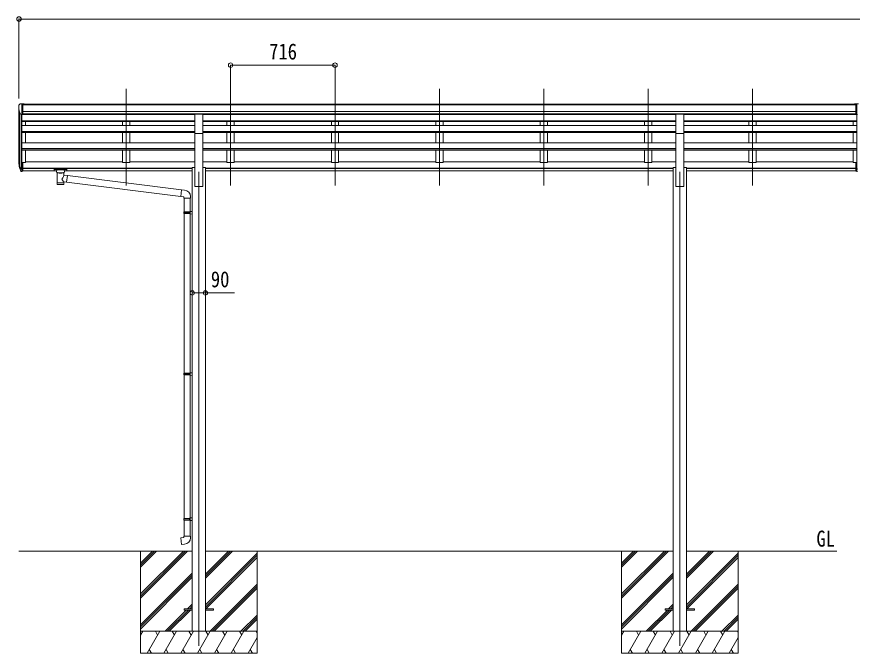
# Model space of a CAD drawing. Units: millimetres at full size, sheet at 1:30. Extents: x -8385 to 8479, y -5853 to 5787.
# Drawn here: x -241 to 5525, y -3345 to 1018 of the extents above; entities that cross this region are included whole.
import ezdxf
from ezdxf.enums import TextEntityAlignment as Align

# ---------------------------------------------------------------- set-up
doc = ezdxf.new("R2010")
doc.units = ezdxf.units.MM
doc.header["$LTSCALE"] = 30
doc.header["$PDMODE"] = 32
doc.header["$PDSIZE"] = 30
for name, color, linetype, lineweight in [('0-0_0', 7, 'Continuous', 9), ('0-1_本体', 4, 'Continuous', 9), ('0-2_部品', 7, 'Continuous', 9), ('0-8_PARTS2', 2, 'Continuous', 9), ('0-A_寸法', 6, 'Continuous', 9)]:
    doc.layers.add(name, color=color, linetype=linetype, lineweight=lineweight)
doc.styles.add('ＭＳ ゴシック', font='')
doc.styles.get('ＭＳ ゴシック').set_extended_font_data('MS Gothic')

msp = doc.modelspace()

# ---------------------------------------------------------------- linework, layer by layer
at = {"layer": '0-0_0'}
for p, q in [((-225.87, -2645.47), (962.93, -2645.47)), ((608.13, -2645.47), (608.13, -3345.47)), ((608.13, -2939.65), (902.31, -2645.47)), ((608.13, -2953.79), (916.45, -2645.47)), ((608.13, -2967.93), (930.6, -2645.47)), ((608.13, -2755.8), (718.46, -2645.47)), ((608.13, -2741.66), (704.32, -2645.47)), ((608.13, -2727.52), (690.18, -2645.47)), ((1053.33, -2831.1), (1238.96, -2645.47)), ((1053.33, -2816.96), (1224.82, -2645.47)), ((1053.33, -2802.82), (1210.68, -2645.47)), ((1053.33, -2645.47), (4262.93, -2645.47)), ((1408.13, -2645.47), (1408.13, -3345.47)), ((3908.13, -2645.47), (3908.13, -3345.47)), ((3908.13, -2939.65), (4202.31, -2645.47)), ((3908.13, -2953.79), (4216.45, -2645.47)), ((3908.13, -2967.93), (4230.6, -2645.47)), ((3908.13, -2755.8), (4018.46, -2645.47)), ((3908.13, -2741.66), (4004.32, -2645.47)), ((3908.13, -2727.52), (3990.18, -2645.47)), ((4353.33, -2645.47), (5384.13, -2645.47)), ((4353.33, -2831.1), (4538.96, -2645.47)), ((4353.33, -2816.96), (4524.82, -2645.47)), ((4353.33, -2802.82), (4510.68, -2645.47)), ((4708.13, -2645.47), (4708.13, -3345.47)), ((1053.33, -3014.95), (1408.13, -2660.15)), ((1053.33, -3029.09), (1408.13, -2674.29)), ((1055.59, -3040.97), (1408.13, -2688.44)), ((4353.33, -3014.95), (4708.13, -2660.15)), ((4353.33, -3029.09), (4708.13, -2674.29)), ((4355.59, -3040.97), (4708.13, -2688.44)), ((608.13, -3151.78), (962.93, -2796.98)), ((608.13, -3165.92), (962.93, -2811.13)), ((3908.13, -3151.78), (4262.93, -2796.98)), ((3908.13, -3165.92), (4262.93, -2811.13)), ((608.13, -3180.07), (962.93, -2825.27)), ((1084.94, -3195.47), (1408.13, -2872.28)), ((3908.13, -3180.07), (4262.93, -2825.27)), ((4384.94, -3195.47), (4708.13, -2872.28)), ((1099.08, -3195.47), (1408.13, -2886.43)), ((1113.23, -3195.47), (1408.13, -2900.57)), ((4399.08, -3195.47), (4708.13, -2886.43)), ((4413.23, -3195.47), (4708.13, -2900.57)), ((776.57, -3195.47), (922.07, -3049.97)), ((790.72, -3195.47), (936.22, -3049.97)), ((804.86, -3195.47), (950.36, -3049.97)), ((931.07, -3040.97), (962.93, -3009.11)), ((945.22, -3040.97), (962.93, -3023.26)), ((959.36, -3040.97), (962.93, -3037.4)), ((4076.57, -3195.47), (4222.07, -3049.97)), ((4090.72, -3195.47), (4236.22, -3049.97)), ((4104.86, -3195.47), (4250.36, -3049.97)), ((4231.07, -3040.97), (4262.93, -3009.11)), ((4245.22, -3040.97), (4262.93, -3023.26)), ((4259.36, -3040.97), (4262.93, -3037.4)), ((1297.07, -3195.47), (1408.13, -3084.41)), ((1311.22, -3195.47), (1408.13, -3098.56)), ((1325.36, -3195.47), (1408.13, -3112.7)), ((4597.07, -3195.47), (4708.13, -3084.41)), ((4611.22, -3195.47), (4708.13, -3098.56)), ((4625.36, -3195.47), (4708.13, -3112.7)), ((1408.13, -3195.47), (608.13, -3195.47)), ((608.13, -3222.98), (624.01, -3195.47)), ((652.88, -3345.47), (739.48, -3195.47)), ((724.48, -3221.45), (709.48, -3195.47)), ((768.35, -3345.47), (854.95, -3195.47)), ((839.95, -3221.45), (824.95, -3195.47)), ((883.82, -3345.47), (970.42, -3195.47)), ((955.42, -3221.45), (940.42, -3195.47)), ((999.29, -3345.47), (1085.89, -3195.47)), ((1070.89, -3221.45), (1055.89, -3195.47)), ((1114.76, -3345.47), (1201.36, -3195.47)), ((1186.36, -3221.45), (1171.36, -3195.47)), ((1230.23, -3345.47), (1316.83, -3195.47)), ((1286.83, -3195.47), (1301.83, -3221.45)), ((1402.3, -3195.47), (1408.13, -3205.57)), ((4708.13, -3195.47), (3908.13, -3195.47)), ((3908.13, -3222.98), (3924.01, -3195.47)), ((3952.88, -3345.47), (4039.48, -3195.47)), ((4024.48, -3221.45), (4009.48, -3195.47)), ((4068.35, -3345.47), (4154.95, -3195.47)), ((4139.95, -3221.45), (4124.95, -3195.47)), ((4183.82, -3345.47), (4270.42, -3195.47)), ((4255.42, -3221.45), (4240.42, -3195.47)), ((4299.29, -3345.47), (4385.89, -3195.47)), ((4370.89, -3221.45), (4355.89, -3195.47)), ((4414.76, -3345.47), (4501.36, -3195.47)), ((4486.36, -3221.45), (4471.36, -3195.47)), ((4530.23, -3345.47), (4616.83, -3195.47)), ((4586.83, -3195.47), (4601.83, -3221.45)), ((4702.3, -3195.47), (4708.13, -3205.57)), ((1345.7, -3345.47), (1408.13, -3237.33)), ((4645.7, -3345.47), (4708.13, -3237.33)), ((667.88, -3319.49), (682.87, -3345.47)), ((783.35, -3319.49), (798.35, -3345.47)), ((898.82, -3319.49), (913.82, -3345.47)), ((1014.29, -3319.49), (1029.29, -3345.47)), ((1129.76, -3319.49), (1144.76, -3345.47)), ((1245.23, -3319.49), (1260.23, -3345.47)), ((1360.7, -3319.49), (1375.7, -3345.47)), ((3967.88, -3319.49), (3982.87, -3345.47)), ((4083.35, -3319.49), (4098.35, -3345.47)), ((4198.82, -3319.49), (4213.82, -3345.47)), ((4314.29, -3319.49), (4329.29, -3345.47)), ((4429.76, -3319.49), (4444.76, -3345.47)), ((4545.23, -3319.49), (4560.23, -3345.47)), ((4660.7, -3319.49), (4675.7, -3345.47)), ((608.13, -3345.47), (1408.13, -3345.47)), ((3908.13, -3345.47), (4708.13, -3345.47))]:
    msp.add_line(p, q, dxfattribs=at)
at = {"layer": '0-1_本体'}
for p, q in [((-199.37, 418.65), (5515.63, 418.65)), ((-199.37, 413.3), (5515.63, 413.3)), ((-225.87, 17.65), (-225.87, 381.9)), ((-221.59, 363.1), (-221.59, -6.61)), ((-211.87, 347.74), (-211.87, -24.61)), ((-205.87, 347.27), (-205.87, 19.82)), ((-205.87, 347.26), (980.63, 347.26)), ((-199.37, 369.77), (5515.63, 369.77)), ((-199.37, 352.1), (5515.63, 352.1)), ((980.63, 349.73), (-199.37, 349.73)), ((485.13, 349.73), (485.13, 347.26)), ((535.13, 349.73), (535.13, 347.26)), ((1035.63, 349.72), (3814.13, 349.61)), ((4280.63, 347.26), (1035.63, 347.26)), ((1201.13, 349.73), (1201.13, 347.26)), ((1251.13, 349.73), (1251.13, 347.26)), ((1917.13, 349.73), (1917.13, 347.26)), ((1967.13, 349.73), (1967.13, 347.26)), ((2633.13, 349.73), (2633.13, 347.26)), ((2683.13, 349.73), (2683.13, 347.26)), ((3349.13, 349.73), (3349.13, 347.26)), ((3399.13, 349.73), (3399.13, 347.26)), ((4280.63, 349.61), (3814.13, 349.61)), ((4065.13, 349.73), (4065.13, 347.26)), ((4115.13, 349.73), (4115.13, 347.26)), ((5515.63, 349.61), (4335.63, 349.61)), ((5522.13, 347.26), (4335.63, 347.26)), ((4781.13, 349.73), (4781.13, 347.26)), ((4831.13, 349.73), (4831.13, 347.26)), ((5522.13, 347.27), (5522.13, 19.82)), ((-205.87, 305.07), (980.63, 305.07)), ((-205.87, 303.67), (980.63, 303.67)), ((-205.87, 299.98), (980.63, 299.98)), ((-180.87, 272.74), (-180.87, 299.98)), ((485.13, 299.98), (485.13, 272.74)), ((535.13, 299.98), (535.13, 272.74)), ((4280.63, 305.07), (1035.63, 305.07)), ((4280.63, 303.67), (1035.63, 303.67)), ((4280.63, 299.98), (1035.63, 299.98)), ((1201.13, 299.98), (1201.13, 272.74)), ((1251.13, 299.98), (1251.13, 272.74)), ((1917.13, 299.98), (1917.13, 272.74)), ((1967.13, 299.98), (1967.13, 272.74)), ((2633.13, 299.98), (2633.13, 272.74)), ((2683.13, 299.98), (2683.13, 272.74)), ((3349.13, 299.98), (3349.13, 272.74)), ((3399.13, 299.98), (3399.13, 272.74)), ((4065.13, 299.98), (4065.13, 272.74)), ((4115.13, 299.98), (4115.13, 272.74)), ((5522.13, 305.07), (4335.63, 305.07)), ((5522.13, 303.67), (4335.63, 303.67)), ((5522.13, 299.98), (4335.63, 299.98)), ((4781.13, 299.98), (4781.13, 272.74)), ((4831.13, 299.98), (4831.13, 272.74)), ((5497.13, 272.74), (5497.13, 299.98)), ((-205.87, 272.74), (980.63, 272.74)), ((-205.87, 232.01), (980.63, 232.01)), ((4280.63, 272.74), (1035.63, 272.74)), ((4280.63, 232.01), (1035.63, 232.01)), ((5522.13, 272.74), (4335.63, 272.74)), ((5522.13, 232.01), (4335.63, 232.01)), ((-205.87, 230.52), (980.63, 230.52)), ((-205.87, 223.71), (980.63, 223.71)), ((-180.87, 154.22), (-180.87, 223.71)), ((485.13, 223.71), (485.13, 154.22)), ((535.13, 223.71), (535.13, 154.22)), ((980.63, -145.47), (980.63, 218.47)), ((4280.63, 230.52), (1035.63, 230.52)), ((4280.63, 223.71), (1035.63, 223.71)), ((1035.63, -145.47), (1035.63, 218.47)), ((1201.13, 223.71), (1201.13, 154.22)), ((1251.13, 223.71), (1251.13, 154.22)), ((1917.13, 223.71), (1917.13, 154.22)), ((1967.13, 223.71), (1967.13, 154.22)), ((2633.13, 223.71), (2633.13, 154.22)), ((2683.13, 223.71), (2683.13, 154.22)), ((3349.13, 223.71), (3349.13, 154.22)), ((3399.13, 223.71), (3399.13, 154.22)), ((4065.13, 223.71), (4065.13, 154.22)), ((4115.13, 223.71), (4115.13, 154.22)), ((4280.63, -145.47), (4280.63, 218.47)), ((5522.13, 230.52), (4335.63, 230.52)), ((5522.13, 223.71), (4335.63, 223.71)), ((4335.63, -145.47), (4335.63, 218.47)), ((4781.13, 223.71), (4781.13, 154.22)), ((4831.13, 223.71), (4831.13, 154.22)), ((5497.13, 154.22), (5497.13, 223.71)), ((-205.87, 154.22), (980.63, 154.22)), ((4280.63, 154.22), (1035.63, 154.22)), ((5522.13, 154.22), (4335.63, 154.22)), ((-205.87, 114.91), (980.63, 114.91)), ((-205.87, 113.43), (980.63, 113.43)), ((-205.87, 103.95), (980.63, 103.95)), ((-180.87, 19), (-180.87, 103.95)), ((485.13, 103.95), (485.13, 19)), ((535.13, 103.95), (535.13, 19)), ((4280.63, 114.91), (1035.63, 114.91)), ((4280.63, 113.43), (1035.63, 113.43)), ((4280.63, 103.95), (1035.63, 103.95)), ((1201.13, 103.95), (1201.13, 19)), ((1251.13, 103.95), (1251.13, 19)), ((1917.13, 103.95), (1917.13, 19)), ((1967.13, 103.95), (1967.13, 19)), ((2633.13, 103.95), (2633.13, 19)), ((2683.13, 103.95), (2683.13, 19)), ((3349.13, 103.95), (3349.13, 19)), ((3399.13, 103.95), (3399.13, 19)), ((4065.13, 103.95), (4065.13, 19)), ((4115.13, 103.95), (4115.13, 19)), ((5522.13, 114.91), (4335.63, 114.91)), ((5522.13, 113.43), (4335.63, 113.43)), ((5522.13, 103.95), (4335.63, 103.95)), ((4781.13, 103.95), (4781.13, 19)), ((4831.13, 103.95), (4831.13, 19)), ((5497.13, 19), (5497.13, 103.95)), ((-199.37, 19), (-180.87, 19)), ((-180.87, 23.8), (485.13, 23.8)), ((535.13, 19), (485.13, 19)), ((535.13, 23.8), (980.63, 23.8)), ((1035.63, 23.8), (1201.13, 23.8)), ((1251.13, 19), (1201.13, 19)), ((1251.13, 23.8), (1917.13, 23.8)), ((1967.13, 19), (1917.13, 19)), ((1967.13, 23.8), (2633.13, 23.8)), ((2683.13, 19), (2633.13, 19)), ((2683.13, 23.8), (3349.13, 23.8)), ((3399.13, 19), (3349.13, 19)), ((4065.13, 23.8), (3399.13, 23.8)), ((4115.13, 19), (4065.13, 19)), ((4280.63, 23.8), (4115.13, 23.8)), ((4335.63, 23.8), (4781.13, 23.8)), ((4831.13, 19), (4781.13, 19)), ((4831.13, 23.8), (5497.13, 23.8)), ((5515.63, 19), (5497.13, 19)), ((-199.37, -20.51), (962.93, -20.51)), ((-199.37, -21.89), (962.93, -21.89)), ((-199.37, -39.07), (32.13, -39.07)), ((86.13, -39.07), (962.93, -39.07)), ((962.93, -15.47), (980.63, -15.47)), ((962.93, -15.47), (962.93, -3195.47)), ((1035.63, -15.47), (1053.33, -15.47)), ((1053.33, -15.47), (1053.33, -3195.47)), ((4262.93, -20.51), (1053.33, -20.51)), ((4262.93, -21.89), (1053.33, -21.89)), ((4262.93, -39.07), (1053.33, -39.07)), ((4262.93, -15.47), (4280.63, -15.47)), ((4262.93, -15.47), (4262.93, -3195.47)), ((4335.63, -15.47), (4353.33, -15.47)), ((4353.33, -15.47), (4353.33, -3195.47)), ((5515.63, -20.51), (4353.33, -20.51)), ((5515.63, -21.89), (4353.33, -21.89)), ((5515.63, -39.07), (4353.33, -39.07)), ((980.63, -145.47), (1035.63, -145.47)), ((4280.63, -145.47), (4335.63, -145.47))]:
    msp.add_line(p, q, dxfattribs=at)
at = {"layer": '0-2_部品'}
for p, q in [((-227.87, 410.88), (-227.87, 410.25)), ((-220.96, 419.68), (-225.03, 413.88)), ((-217.87, 420.25), (-220.2, 420.11)), ((-217.87, 420.25), (-199.37, 420.25)), ((-205.87, 347.27), (-205.87, 420.25)), ((-199.37, 420.25), (-189.37, 420.16)), ((-199.37, 348.27), (-199.37, 420.25)), ((-189.37, 418.65), (-189.37, 420.16)), ((5515.63, 420.25), (5505.63, 420.16)), ((5505.63, 418.65), (5505.63, 420.16)), ((5515.63, 348.27), (5515.63, 420.25)), ((5534.13, 420.25), (5515.63, 420.25)), ((5522.13, 347.27), (5522.13, 420.25)), ((-213.49, 349.08), (-222.77, 365.15)), ((-205.87, 347.27), (-211.08, 347.59)), ((-199.37, 348.27), (-205.87, 348.27)), ((980.63, 350.38), (1035.63, 350.38)), ((980.63, 218.31), (980.63, 350.38)), ((1035.63, 218.31), (1035.63, 350.38)), ((4280.63, 350.38), (4335.63, 350.38)), ((4280.63, 218.31), (4280.63, 350.38)), ((4335.63, 218.31), (4335.63, 350.38)), ((5515.63, 348.27), (5522.13, 348.27)), ((5522.13, 347.27), (5527.34, 347.59)), ((980.63, 218.31), (1035.63, 218.31)), ((4280.63, 218.31), (4335.63, 218.31)), ((-205.87, 19.82), (-205.87, -42.06)), ((-199.37, 19.82), (-205.87, 19.82)), ((-199.37, 19.82), (-199.37, -41.24)), ((5515.63, 19.82), (5515.63, -41.24)), ((5515.63, 19.82), (5522.13, 19.82)), ((5522.13, 19.82), (5522.13, -42.06)), ((-223.48, -6.22), (-213.31, -25.39)), ((-212.3, -24.14), (-222.06, -5.72)), ((-220.89, -23.07), (-213.31, -40.56)), ((-205.87, -24.89), (-211, -24.89)), ((-205.87, -26.89), (-210.71, -26.89)), ((-205.87, -42.06), (-210.71, -42.06)), ((-199.37, -18.49), (-205.87, -18.49)), ((-199.37, -23.89), (-205.87, -23.89)), ((-199.37, -41.24), (-205.87, -41.24)), ((15.63, -26.95), (15.63, -37.71)), ((15.63, -27.14), (15.63, -28.68)), ((17.63, -26.29), (100.63, -26.29)), ((17.63, -28.47), (100.63, -28.47)), ((17.63, -38.38), (32.13, -38.38)), ((32.13, -45.18), (32.13, -34.91)), ((36.23, -49.68), (36.21, -129.98)), ((82.03, -67.26), (82.03, -49.67)), ((86.13, -45.18), (86.13, -34.91)), ((86.13, -38.38), (100.63, -38.38)), ((102.63, -26.95), (102.63, -37.71)), ((5515.63, -18.49), (5522.13, -18.49)), ((5515.63, -23.89), (5522.13, -23.89)), ((5515.63, -41.24), (5522.13, -41.24)), ((5522.13, -24.89), (5527.27, -24.89)), ((5522.13, -26.89), (5526.98, -26.89)), ((5522.13, -42.06), (5526.98, -42.06)), ((107.25, -71.16), (82.03, -67.25)), ((82.05, -129.98), (82.03, -113.35)), ((82.03, -113.6), (100.23, -116.42)), ((107.25, -71.16), (100.23, -116.42)), ((107.25, -71.16), (889.02, -167.96)), ((885.01, -213.79), (100.23, -116.42)), ((909.85, -169.78), (889.02, -167.96)), ((904.93, -225.53), (950.93, -225.53)), ((906.93, -225.53), (906.93, -319.53)), ((948.93, -225.53), (948.93, -316.97)), ((950.93, -225.53), (950.93, -214.61)), ((904.93, -321.53), (905.93, -319.53)), ((904.93, -321.53), (948.93, -321.53)), ((904.93, -321.53), (904.93, -329.53)), ((904.93, -329.53), (948.93, -329.53)), ((904.93, -329.53), (905.93, -331.53)), ((905.93, -319.53), (948.93, -319.53)), ((905.93, -331.53), (948.93, -331.53)), ((906.93, -331.53), (906.93, -1425.72)), ((944.45, -321.53), (944.02, -319.53)), ((946.93, -317.03), (962.93, -316.56)), ((946.93, -319.03), (946.93, -317.03)), ((946.93, -319.03), (948.93, -319.03)), ((946.93, -334.03), (946.93, -332.03)), ((946.93, -334.03), (962.93, -334.5)), ((948.93, -334.09), (948.93, -1423.16)), ((962.93, -316.56), (962.93, -334.5)), ((904.93, -1427.72), (905.93, -1425.72)), ((904.93, -1427.72), (948.93, -1427.72)), ((904.93, -1427.72), (904.93, -1435.72)), ((904.93, -1435.72), (948.93, -1435.72)), ((904.93, -1435.72), (905.93, -1437.72)), ((905.93, -1425.72), (948.93, -1425.72)), ((905.93, -1437.72), (948.93, -1437.72)), ((906.93, -1437.72), (906.93, -2420.88)), ((944.45, -1427.72), (944.02, -1425.72)), ((946.93, -1423.22), (962.93, -1422.75)), ((946.93, -1425.22), (946.93, -1423.22)), ((946.93, -1425.22), (948.93, -1425.22)), ((946.93, -1440.22), (946.93, -1438.22)), ((946.93, -1440.22), (962.93, -1440.69)), ((948.93, -1440.28), (948.93, -2418.32)), ((962.93, -1422.75), (962.93, -1440.69)), ((904.93, -2422.88), (905.93, -2420.88)), ((905.93, -2420.88), (948.93, -2420.88)), ((944.45, -2422.88), (944.02, -2420.88)), ((946.93, -2418.38), (962.93, -2417.91)), ((946.93, -2420.38), (946.93, -2418.38)), ((946.93, -2420.38), (948.93, -2420.38)), ((962.93, -2417.91), (962.93, -2435.85)), ((904.93, -2422.88), (948.93, -2422.88)), ((904.93, -2422.88), (904.93, -2430.88)), ((904.93, -2430.88), (948.93, -2430.88)), ((904.93, -2430.88), (905.93, -2432.88)), ((905.93, -2432.88), (948.93, -2432.88)), ((906.93, -2432.88), (906.93, -2542.88)), ((946.93, -2435.38), (946.93, -2433.38)), ((946.93, -2435.38), (962.93, -2435.85)), ((948.93, -2435.44), (948.93, -2542.88)), ((904.93, -2542.88), (950.93, -2542.88)), ((904.93, -2552.88), (904.93, -2542.88)), ((950.93, -2542.88), (950.93, -2553.79))]:
    msp.add_line(p, q, dxfattribs=at)
at = {"layer": '0-2_部品', "color": 4}
for p, q in [((908.13, -3040.97), (908.13, -3049.97)), ((962.93, -3040.97), (908.13, -3040.97)), ((962.93, -3049.97), (908.13, -3049.97)), ((1107.73, -3040.97), (1052.93, -3040.97)), ((4208.13, -3040.97), (4208.13, -3049.97)), ((4262.93, -3040.97), (4208.13, -3040.97)), ((4262.93, -3049.97), (4208.13, -3049.97)), ((4407.73, -3040.97), (4352.93, -3040.97))]:
    msp.add_line(p, q, dxfattribs=at)
at = {"layer": '0-2_部品'}
for points in [[(15.63, -26.95), (15.67, -26.76), (15.75, -26.62), (15.85, -26.53), (15.95, -26.47), (16.07, -26.42), (16.37, -26.36), (16.86, -26.31), (17.4, -26.29), (17.63, -26.29)], [(15.63, -37.71), (15.67, -37.91), (15.75, -38.04), (15.85, -38.14), (15.95, -38.2), (16.07, -38.24), (16.37, -38.31), (16.86, -38.35), (17.4, -38.37), (17.63, -38.38)], [(32.17, -45.13), (32.15, -45.48), (32.39, -46.44), (32.91, -47.32), (33.72, -48.16), (34.83, -48.96), (36.23, -49.68)], [(82.03, -49.67), (82.26, -49.58), (83.62, -48.84), (84.73, -48), (85.49, -47.13), (85.95, -46.23), (86.12, -45.34)], [(100.63, -26.29), (100.98, -26.29), (101.51, -26.32), (101.96, -26.37), (102.27, -26.45), (102.44, -26.54), (102.56, -26.68), (102.62, -26.86), (102.63, -26.95)], [(100.63, -38.38), (100.98, -38.37), (101.51, -38.35), (101.96, -38.3), (102.27, -38.22), (102.44, -38.12), (102.56, -37.98), (102.62, -37.8), (102.63, -37.71)], [(889.02, -167.96), (885.01, -213.79), (904.93, -215.53), (904.93, -225.53)], [(944.45, -321.53), (944.45, -329.53), (944.02, -331.53)], [(946.93, -332.03), (948.93, -332.03), (948.93, -319.03)], [(944.45, -1427.72), (944.45, -1435.72), (944.02, -1437.72)], [(946.93, -1438.22), (948.93, -1438.22), (948.93, -1425.22)], [(946.93, -2433.38), (948.93, -2433.38), (948.93, -2420.38)], [(944.45, -2422.88), (944.45, -2430.88), (944.02, -2432.88)], [(909.85, -2598.62), (889.02, -2600.45), (885.01, -2554.62), (904.93, -2552.88)]]:
    msp.add_lwpolyline(points, dxfattribs=at)
at = {"layer": '0-2_部品', "color": 4}
for points in [[(1107.73, -3040.97), (1107.73, -3049.97), (1052.93, -3049.97)], [(4407.73, -3040.97), (4407.73, -3049.97), (4352.93, -3049.97)]]:
    msp.add_lwpolyline(points, dxfattribs=at)
at = {"layer": '0-2_部品'}
for centre, radius, start, end in [((-224.87, 410.88), 3, 93, 180), ((-25.87, 410.25), 202, 180, 192.90261), ((-220.14, 419.11), 1, 93.5, 145), ((-210.89, 350.58), 3, 210, 266.5), ((-137.21, 15.95), 89.07, 174.49576, 194.41188), ((-137.92, 20.23), 88.05, 177.22392, 197.21071), ((-92.65, 13.01), 133.22, 183.27987, 195.71302), ((-210.71, -23.89), 3, 210, 270), ((-210.71, -39.06), 3, 210, 270), ((-211, -23.39), 1.5, 210, 270), ((905.93, -214.61), 45, 0, 85), ((905.93, -2553.79), 45, 275, 0)]:
    msp.add_arc(centre, radius, start, end, dxfattribs=at)
for centre, major_axis, ratio, start_param, end_param in [((17.63, -28.68), (2, 0), 0.109601, 1.5707963, 3.1415927), ((59.13, -34.91), (27, 0), 0.122176, 6.2831853, 9.424778), ((59.14, -50.14), (-22.91, 0.42), 0.072511, 0.0008029, 1.5715993), ((59.14, -51.76), (-22.91, 0.42), 0.072511, 0.0008029, 1.5715993), ((59.12, -50.14), (22.92, 0.42), 0.07247, 4.71158, 6.2823764), ((59.12, -51.76), (22.92, 0.42), 0.07247, 4.71158, 6.2823764), ((70.13, -45.18), (16, 0), 0.361356, 6.2636979, 6.2831853), ((100.63, -28.68), (2, 0), 0.109601, 0, 1.5707963), ((59.13, -93.8), (-22.81, -26.62), 0.234429, 1.6855472, 3.1268519), ((61.69, -91.15), (20.32, -22.25), 0.045535, 0.0389954, 1.3075346), ((59.13, -129.98), (22.92, 0), 0.101955, 3.1415499, 6.2833984), ((59.13, -117.53), (22.91, 0), 0.122865, 3.1415927, 6.2831853)]:
    msp.add_ellipse(centre, major_axis=major_axis, ratio=ratio, start_param=start_param, end_param=end_param, dxfattribs=at)
at = {"layer": '0-8_PARTS2'}
for p, q in [((510.13, -139.27), (510.13, 523.26)), ((1226.13, -139.27), (1226.13, 523.26)), ((1942.13, -139.27), (1942.13, 523.26)), ((2658.13, -139.27), (2658.13, 523.26)), ((3374.13, -139.27), (3374.13, 523.26)), ((4090.13, -139.27), (4090.13, 523.26)), ((4806.13, -139.27), (4806.13, 523.26)), ((1008.13, -45.47), (1008.13, -3295.47)), ((4308.13, -45.47), (4308.13, -3295.47))]:
    msp.add_line(p, q, dxfattribs=at)
at = {"layer": '0-A_寸法'}
for p, q in [((-225.87, 1002.89), (5542.13, 1002.89)), ((-225.87, 1002.89), (-225.87, 457.26)), ((1226.13, 686.27), (1226.13, 457.26)), ((1226.13, 686.27), (1942.13, 686.27)), ((1942.13, 686.27), (1942.13, 457.26)), ((962.93, -875.65), (1052.93, -875.65)), ((1052.93, -875.65), (1252.93, -875.65))]:
    msp.add_line(p, q, dxfattribs=at)
for p in [(-225.87, 1002.89), (1226.13, 686.27), (1942.13, 686.27), (962.93, -875.65), (1052.93, -875.65)]:
    msp.add_point(p, dxfattribs=at)

# ---------------------------------------------------------------- texts
at = {"layer": '0-0_0', "style": 'ＭＳ ゴシック', "width": 0.85}
msp.add_text('GL', height=110, dxfattribs=at).set_placement((5245.09, -2647.91), align=Align.BOTTOM_LEFT)
at = {"layer": '0-A_寸法', "color": 7, "style": 'ＭＳ ゴシック', "width": 0.85}
for s, p in [('716', (1490.38, 692.27)), ('90', (1090.43, -869.65))]:
    msp.add_text(s, height=110, dxfattribs=at).set_placement(p, align=Align.BOTTOM_LEFT)

doc.saveas('drawing.dxf')
